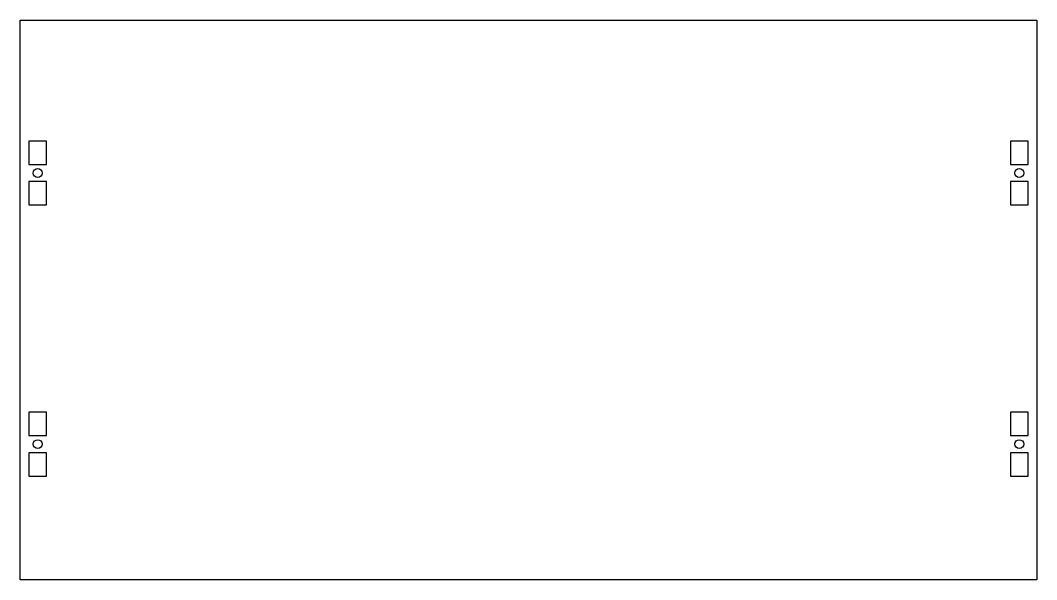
# Model space of a CAD drawing. Header units: millimetres. Extents: x -3 to 353, y -190 to 6.
import ezdxf

# ---------------------------------------------------------------- set-up
doc = ezdxf.new("R2010")
doc.units = ezdxf.units.MM
doc.layers.get('0').update_dxf_attribs({"linetype": 'CONTINUOUS'})

msp = doc.modelspace()

# ---------------------------------------------------------------- linework, layer by layer
for p, q in [((0, -36.5), (0, -44.5)), ((350, -44.5), (350, -36.5))]:
    msp.add_line(p, q)
for points in [[(-3, -190), (-3, 0), (-3, 6), (353, 6), (353, 0), (353, -190)], [(6.2, -44.5), (6.2, -36.3), (0, -36.3), (0, -44.5)], [(343.8, -44.5), (350, -44.5), (350, -36.3), (343.8, -36.3)], [(0, -50.5), (0, -58.7), (6.2, -58.7), (6.2, -50.5)], [(350, -50.5), (343.8, -50.5), (343.8, -58.7), (350, -58.7)], [(6.2, -139.5), (6.2, -131.3), (0, -131.3), (0, -139.5)], [(343.8, -139.5), (350, -139.5), (350, -131.3), (343.8, -131.3)], [(0, -145.5), (0, -153.7), (6.2, -153.7), (6.2, -145.5)], [(350, -145.5), (343.8, -145.5), (343.8, -153.7), (350, -153.7)]]:
    msp.add_lwpolyline(points, close=True)
for centre in [(3.1, -47.5), (346.9, -47.5), (3.1, -142.5), (346.9, -142.5)]:
    msp.add_circle(centre, 1.55)

doc.saveas('drawing.dxf')
